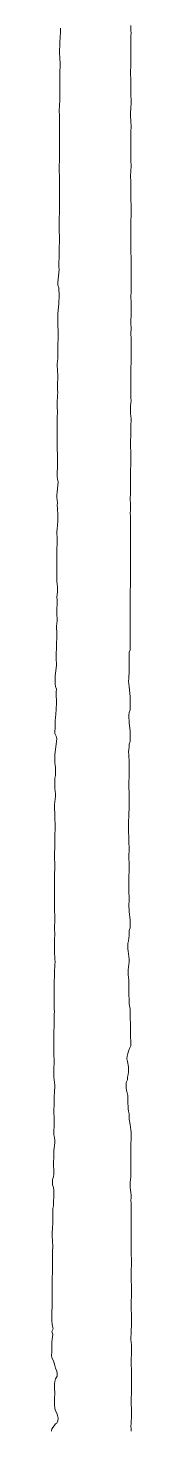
# Model space of a CAD drawing. Extents: x -16 to 11205, y -14909 to 147.
# Drawn here: x 8138 to 8168, y -2985 to -2451 of the extents above; entities that cross this region are included whole.
import ezdxf

# ---------------------------------------------------------------- set-up
doc = ezdxf.new("R2010")
doc.units = 0
doc.layers.get('0').update_dxf_attribs({"color": 1, "linetype": 'CONTINUOUS', "lineweight": 15, "true_color": 0xff0000})

msp = doc.modelspace()

# ---------------------------------------------------------------- linework, layer by layer
for p, q in [((8141.19, -2454.01), (8141.25, -2453.01)), ((8141.27, -2452), (8141.25, -2451)), ((8141.25, -2453.01), (8141.27, -2452)), ((8168.03, -2450), (8168.03, -2451)), ((8168.03, -2451), (8168.04, -2452)), ((8168.05, -2453), (8168.03, -2454)), ((8168.04, -2452), (8168.05, -2453)), ((8140.95, -2459), (8140.98, -2458)), ((8140.98, -2458), (8141.03, -2457)), ((8141.03, -2457), (8141.07, -2456)), ((8141.07, -2456), (8141.13, -2455.01)), ((8141.13, -2455.01), (8141.19, -2454.01)), ((8167.94, -2456), (8167.93, -2457)), ((8167.93, -2457), (8167.94, -2458)), ((8167.98, -2455), (8167.94, -2456)), ((8167.94, -2458), (8167.95, -2459)), ((8168.03, -2454), (8167.98, -2455)), ((8140.92, -2460), (8140.95, -2459)), ((8140.93, -2461), (8140.92, -2460)), ((8140.99, -2462), (8140.93, -2461)), ((8141.08, -2463), (8140.99, -2462)), ((8141.17, -2463.99), (8141.08, -2463)), ((8167.95, -2459), (8167.95, -2460)), ((8167.95, -2460), (8167.96, -2461)), ((8167.96, -2461), (8167.99, -2462)), ((8167.99, -2462), (8168.02, -2463)), ((8168.02, -2463), (8168.04, -2464)), ((8141.03, -2469), (8141.04, -2468)), ((8141.03, -2470), (8141.03, -2469)), ((8141.04, -2468), (8141.07, -2467)), ((8141.07, -2467), (8141.14, -2466)), ((8141.14, -2466), (8141.18, -2465)), ((8141.18, -2465), (8141.17, -2463.99)), ((8167.89, -2467), (8167.86, -2468)), ((8167.86, -2468), (8167.88, -2469)), ((8167.88, -2469), (8167.93, -2470)), ((8167.95, -2466), (8167.89, -2467)), ((8168.01, -2465), (8167.95, -2466)), ((8168.04, -2464), (8168.01, -2465)), ((8140.99, -2474), (8141, -2473)), ((8141, -2475), (8140.99, -2474)), ((8141, -2473), (8141.01, -2472)), ((8141.01, -2472), (8141.03, -2471)), ((8141.03, -2471), (8141.03, -2470)), ((8167.93, -2470), (8167.96, -2471)), ((8167.95, -2472), (8167.94, -2473)), ((8167.94, -2473), (8167.94, -2474)), ((8167.94, -2474), (8167.97, -2475)), ((8167.96, -2471), (8167.95, -2472)), ((8140.88, -2480.99), (8140.95, -2480)), ((8140.95, -2480), (8141.01, -2479)), ((8141.01, -2476), (8141, -2475)), ((8141.03, -2477), (8141.01, -2476)), ((8141.01, -2479), (8141.04, -2478)), ((8141.04, -2478), (8141.03, -2477)), ((8167.97, -2475), (8168, -2476)), ((8168, -2476), (8168.04, -2477)), ((8168.06, -2480), (8168.01, -2481)), ((8168.04, -2477), (8168.06, -2478)), ((8168.06, -2478), (8168.07, -2479)), ((8168.07, -2479), (8168.06, -2480)), ((8140.81, -2483), (8140.83, -2482)), ((8140.84, -2484), (8140.81, -2483)), ((8140.83, -2482), (8140.88, -2480.99)), ((8140.89, -2485), (8140.84, -2484)), ((8140.92, -2486), (8140.89, -2485)), ((8167.89, -2483), (8167.88, -2484)), ((8167.88, -2484), (8167.9, -2485)), ((8167.95, -2482), (8167.89, -2483)), ((8167.9, -2485), (8167.95, -2486)), ((8168.01, -2481), (8167.95, -2482)), ((8140.91, -2488), (8140.92, -2487)), ((8140.91, -2489), (8140.91, -2488)), ((8140.93, -2490), (8140.91, -2489)), ((8140.92, -2487), (8140.92, -2486)), ((8140.94, -2491), (8140.93, -2490)), ((8167.95, -2486), (8168.01, -2487)), ((8168.01, -2487), (8168.05, -2488)), ((8168.04, -2490), (8168.02, -2491)), ((8168.06, -2489), (8168.04, -2490)), ((8168.05, -2488), (8168.06, -2489)), ((8140.9, -2497), (8140.93, -2496)), ((8140.93, -2496), (8140.95, -2495)), ((8140.95, -2492), (8140.94, -2491)), ((8140.95, -2493), (8140.95, -2492)), ((8140.96, -2494), (8140.95, -2493)), ((8140.95, -2495), (8140.96, -2494)), ((8168, -2492), (8167.99, -2493)), ((8167.99, -2493), (8167.99, -2494)), ((8167.99, -2494), (8167.99, -2495)), ((8167.99, -2495), (8168, -2496)), ((8168.02, -2491), (8168, -2492)), ((8168, -2496), (8168.01, -2497)), ((8140.88, -2498), (8140.9, -2497)), ((8140.9, -2499), (8140.88, -2498)), ((8140.95, -2500), (8140.9, -2499)), ((8140.91, -2502), (8140.96, -2501)), ((8140.96, -2501), (8140.95, -2500)), ((8167.96, -2499), (8167.94, -2500)), ((8167.94, -2500), (8167.97, -2501)), ((8167.99, -2498), (8167.96, -2499)), ((8167.97, -2501), (8168.02, -2502)), ((8168.01, -2497), (8167.99, -2498)), ((8140.76, -2504), (8140.82, -2502.99)), ((8140.77, -2505), (8140.76, -2504)), ((8140.83, -2506), (8140.77, -2505)), ((8140.82, -2502.99), (8140.91, -2502)), ((8140.89, -2507), (8140.83, -2506)), ((8167.95, -2506), (8167.9, -2507)), ((8168.02, -2505), (8167.95, -2506)), ((8168.02, -2502), (8168.05, -2503)), ((8168.06, -2504), (8168.02, -2505)), ((8168.05, -2503), (8168.06, -2504)), ((8140.92, -2508), (8140.89, -2507)), ((8140.91, -2510), (8140.92, -2509)), ((8140.92, -2511), (8140.91, -2510)), ((8140.92, -2509), (8140.92, -2508)), ((8140.93, -2512), (8140.92, -2511)), ((8140.94, -2513), (8140.93, -2512)), ((8167.9, -2507), (8167.89, -2508)), ((8167.89, -2508), (8167.93, -2509)), ((8167.93, -2509), (8167.99, -2510)), ((8167.99, -2510), (8168.03, -2511)), ((8168.04, -2512), (8168.02, -2513)), ((8168.03, -2511), (8168.04, -2512)), ((8140.94, -2514), (8140.94, -2513)), ((8140.95, -2515), (8140.94, -2514)), ((8140.94, -2518), (8140.95, -2517)), ((8140.96, -2516), (8140.95, -2515)), ((8140.95, -2517), (8140.96, -2516)), ((8168, -2514), (8167.99, -2515)), ((8167.99, -2515), (8168, -2516)), ((8168.02, -2513), (8168, -2514)), ((8168, -2516), (8168.03, -2517)), ((8168.03, -2517), (8168.05, -2518)), ((8140.82, -2523), (8140.84, -2522)), ((8140.84, -2522), (8140.87, -2521)), ((8140.87, -2521), (8140.88, -2520)), ((8140.88, -2520), (8140.91, -2519)), ((8140.91, -2519), (8140.94, -2518)), ((8168.05, -2518), (8168.05, -2519)), ((8168.05, -2519), (8168.05, -2520)), ((8168.05, -2520), (8168.05, -2521)), ((8168.05, -2521), (8168.06, -2522)), ((8168.06, -2522), (8168.06, -2523)), ((8140.79, -2527), (8140.8, -2526)), ((8140.8, -2528), (8140.79, -2527)), ((8140.8, -2526), (8140.81, -2525)), ((8140.83, -2529), (8140.8, -2528)), ((8140.81, -2524), (8140.82, -2523)), ((8140.81, -2525), (8140.81, -2524)), ((8168.02, -2525), (8168.01, -2526)), ((8168.01, -2526), (8168.01, -2527)), ((8168.01, -2527), (8168.02, -2528)), ((8168.04, -2524), (8168.02, -2525)), ((8168.02, -2528), (8168.03, -2529)), ((8168.06, -2523), (8168.04, -2524)), ((8140.81, -2534), (8140.86, -2533)), ((8140.87, -2530), (8140.83, -2529)), ((8140.86, -2533), (8140.9, -2532)), ((8140.91, -2531), (8140.87, -2530)), ((8140.9, -2532), (8140.91, -2531)), ((8168.01, -2533), (8168, -2534)), ((8168.02, -2532), (8168.01, -2533)), ((8168.04, -2531), (8168.02, -2532)), ((8168.03, -2529), (8168.04, -2530)), ((8168.04, -2530), (8168.04, -2531)), ((8140.72, -2538.99), (8140.76, -2537.99)), ((8140.76, -2537.99), (8140.79, -2537)), ((8140.79, -2535), (8140.81, -2534)), ((8140.79, -2536), (8140.79, -2535)), ((8140.79, -2537), (8140.79, -2536)), ((8168, -2534), (8168.01, -2535)), ((8168.01, -2535), (8168.02, -2536)), ((8168.02, -2536), (8168.04, -2537)), ((8168.04, -2537), (8168.05, -2538)), ((8168.05, -2538), (8168.06, -2539)), ((8140.26, -2548), (8140.74, -2543)), ((8140.69, -2540), (8140.72, -2538.99)), ((8140.69, -2541), (8140.69, -2540)), ((8140.71, -2542), (8140.69, -2541)), ((8140.74, -2543), (8140.71, -2542)), ((8168.06, -2539), (8168.07, -2540)), ((8168.07, -2540), (8168.08, -2541)), ((8168.08, -2542), (8168.07, -2543)), ((8168.07, -2543), (8168.08, -2544)), ((8168.08, -2541), (8168.08, -2542)), ((8168.08, -2544), (8168.09, -2545)), ((8140.26, -2549), (8140.26, -2548)), ((8140.62, -2550.01), (8140.26, -2549)), ((8168.09, -2545), (8168.1, -2546)), ((8168.1, -2546), (8168.1, -2547)), ((8168.1, -2547), (8168.1, -2548)), ((8168.1, -2548), (8168.1, -2549)), ((8168.1, -2549), (8168.1, -2550)), ((8140.71, -2551.01), (8140.62, -2550.01)), ((8140.68, -2555), (8140.72, -2554)), ((8140.77, -2552.01), (8140.71, -2551.01)), ((8140.72, -2554), (8140.77, -2553)), ((8140.77, -2553), (8140.77, -2552.01)), ((8168.06, -2552), (8168.03, -2553)), ((8168.03, -2553), (8168.03, -2554)), ((8168.03, -2554), (8168.05, -2555)), ((8168.09, -2551), (8168.06, -2552)), ((8168.1, -2550), (8168.09, -2551)), ((8140.26, -2561.01), (8140.3, -2560.01)), ((8140.3, -2560.01), (8140.69, -2556)), ((8140.69, -2556), (8140.68, -2555)), ((8168.05, -2555), (8168.08, -2556)), ((8168.1, -2560), (8168.06, -2561)), ((8168.08, -2556), (8168.1, -2557)), ((8168.1, -2557), (8168.11, -2558)), ((8168.12, -2559), (8168.1, -2560)), ((8168.11, -2558), (8168.12, -2559)), ((8140.23, -2563), (8140.24, -2562)), ((8140.24, -2563.99), (8140.23, -2563)), ((8140.24, -2562), (8140.26, -2561.01)), ((8140.29, -2564.99), (8140.24, -2563.99)), ((8140.35, -2565.99), (8140.29, -2564.99)), ((8168.02, -2562), (8168.01, -2563)), ((8168.01, -2563), (8168.03, -2564)), ((8168.06, -2561), (8168.02, -2562)), ((8168.03, -2564), (8168.05, -2565)), ((8168.05, -2565), (8168.05, -2566)), ((8140.3, -2571.01), (8140.34, -2570.01)), ((8140.34, -2570.01), (8140.38, -2566.99)), ((8140.38, -2566.99), (8140.35, -2565.99)), ((8168.05, -2566), (8168.03, -2567)), ((8168.03, -2567), (8168.04, -2568)), ((8168.04, -2568), (8168.06, -2569)), ((8168.06, -2569), (8168.09, -2570)), ((8168.09, -2570), (8168.1, -2571)), ((8140.23, -2573), (8140.25, -2572.01)), ((8140.24, -2574), (8140.23, -2573)), ((8140.23, -2577.01), (8140.28, -2576.01)), ((8140.27, -2575), (8140.24, -2574)), ((8140.25, -2572.01), (8140.3, -2571.01)), ((8140.28, -2576.01), (8140.27, -2575)), ((8168.06, -2575), (8168.05, -2576)), ((8168.05, -2576), (8168.05, -2577)), ((8168.07, -2573), (8168.06, -2574)), ((8168.06, -2574), (8168.06, -2575)), ((8168.08, -2572), (8168.07, -2573)), ((8168.1, -2571), (8168.08, -2572)), ((8140.02, -2580), (8140.05, -2579)), ((8140.08, -2581), (8140.02, -2580)), ((8140.05, -2579), (8140.14, -2578.01)), ((8140.18, -2581.99), (8140.08, -2581)), ((8140.14, -2578.01), (8140.23, -2577.01)), ((8168.04, -2580), (8168.02, -2581)), ((8168.02, -2581), (8168.02, -2582)), ((8168.05, -2579), (8168.04, -2580)), ((8168.05, -2577), (8168.05, -2578)), ((8168.05, -2578), (8168.05, -2579)), ((8140.08, -2587), (8140.14, -2586)), ((8140.14, -2586), (8140.23, -2585.01)), ((8140.27, -2582.99), (8140.18, -2581.99)), ((8140.23, -2585.01), (8140.29, -2584)), ((8140.29, -2584), (8140.27, -2582.99)), ((8168.02, -2582), (8168.02, -2583)), ((8168.02, -2583), (8168.03, -2584)), ((8168.03, -2584), (8168.04, -2585)), ((8168.04, -2585), (8168.04, -2586)), ((8168.04, -2586), (8168.04, -2587)), ((8140, -2593), (8140.08, -2592)), ((8140.1, -2588), (8140.08, -2587)), ((8140.08, -2592), (8140.18, -2591.01)), ((8140.18, -2589), (8140.1, -2588)), ((8140.22, -2590), (8140.18, -2589)), ((8140.18, -2591.01), (8140.22, -2590)), ((8167.99, -2589), (8167.98, -2590)), ((8167.98, -2590), (8168, -2591)), ((8168.02, -2588), (8167.99, -2589)), ((8168, -2591), (8168.04, -2592)), ((8168.04, -2587), (8168.02, -2588)), ((8168.04, -2592), (8168.05, -2593)), ((8139.98, -2594), (8140, -2593)), ((8140.02, -2595), (8139.98, -2594)), ((8140.06, -2596), (8140.02, -2595)), ((8140.08, -2597), (8140.06, -2596)), ((8140.08, -2598), (8140.08, -2597)), ((8167.89, -2595), (8167.82, -2596)), ((8167.82, -2596), (8167.84, -2597)), ((8167.84, -2597), (8167.92, -2598)), ((8167.99, -2594), (8167.89, -2595)), ((8168.05, -2593), (8167.99, -2594)), ((8139.98, -2601), (8140.01, -2600)), ((8139.99, -2602), (8139.98, -2601)), ((8140, -2603), (8139.99, -2602)), ((8140.01, -2600), (8140.05, -2599)), ((8140.05, -2599), (8140.08, -2598)), ((8167.92, -2598), (8168.05, -2600)), ((8168.03, -2602), (8168, -2603)), ((8168.05, -2601), (8168.03, -2602)), ((8168.05, -2600), (8168.05, -2601)), ((8139.98, -2606), (8140, -2605)), ((8139.98, -2607), (8139.98, -2606)), ((8139.99, -2608), (8139.98, -2607)), ((8140.01, -2609), (8139.99, -2608)), ((8140.01, -2604), (8140, -2603)), ((8140, -2605), (8140.01, -2604)), ((8167.91, -2608), (8167.86, -2609)), ((8167.97, -2607), (8167.91, -2608)), ((8168, -2606), (8167.97, -2607)), ((8168, -2603), (8167.99, -2604)), ((8167.99, -2604), (8168, -2605)), ((8168, -2605), (8168, -2606)), ((8140.03, -2610), (8140.01, -2609)), ((8140.05, -2611), (8140.03, -2610)), ((8140.07, -2612), (8140.05, -2611)), ((8140.09, -2613), (8140.07, -2612)), ((8140.1, -2614), (8140.09, -2613)), ((8167.86, -2609), (8167.85, -2610)), ((8167.85, -2610), (8167.89, -2611)), ((8167.89, -2611), (8167.93, -2612)), ((8167.93, -2612), (8167.97, -2613)), ((8167.97, -2613), (8168, -2614)), ((8140.1, -2615), (8140.1, -2614)), ((8140.11, -2616), (8140.1, -2615)), ((8140.15, -2617), (8140.11, -2616)), ((8140.12, -2619), (8140.16, -2618)), ((8140.16, -2618), (8140.15, -2617)), ((8167.95, -2618), (8167.92, -2619)), ((8167.99, -2617), (8167.95, -2618)), ((8168.01, -2616), (8167.99, -2617)), ((8168, -2614), (8168.01, -2615)), ((8168.01, -2615), (8168.01, -2616)), ((8139.98, -2621), (8140.03, -2620)), ((8140.04, -2622), (8139.98, -2621)), ((8139.99, -2628), (8140.37, -2623.98)), ((8140.03, -2620), (8140.12, -2619)), ((8140.19, -2622.98), (8140.04, -2622)), ((8140.37, -2623.98), (8140.19, -2622.98)), ((8167.86, -2623), (8167.84, -2624)), ((8167.84, -2624), (8167.85, -2625)), ((8167.88, -2622), (8167.86, -2623)), ((8167.9, -2621), (8167.88, -2622)), ((8167.91, -2620), (8167.9, -2621)), ((8167.92, -2619), (8167.91, -2620)), ((8139.88, -2628.99), (8139.99, -2628)), ((8139.93, -2630), (8139.88, -2628.99)), ((8167.81, -2629), (8167.77, -2630)), ((8167.86, -2628), (8167.81, -2629)), ((8167.85, -2625), (8167.88, -2626)), ((8167.89, -2627), (8167.86, -2628)), ((8167.88, -2626), (8167.89, -2627)), ((8140.03, -2631), (8139.93, -2630)), ((8140.08, -2632), (8140.03, -2631)), ((8140.07, -2633), (8140.08, -2632)), ((8140.09, -2634), (8140.07, -2633)), ((8140.16, -2634.99), (8140.09, -2634)), ((8140.23, -2635.99), (8140.16, -2634.99)), ((8167.77, -2630), (8167.78, -2631)), ((8167.78, -2631), (8167.81, -2632)), ((8167.81, -2635), (8167.79, -2636)), ((8167.81, -2632), (8167.84, -2633)), ((8167.84, -2634), (8167.81, -2635)), ((8167.84, -2633), (8167.84, -2634)), ((8140.02, -2642), (8140.31, -2639.01)), ((8140.28, -2636.99), (8140.23, -2635.99)), ((8140.3, -2638), (8140.28, -2636.99)), ((8140.31, -2639.01), (8140.3, -2638)), ((8167.79, -2636), (8167.81, -2637)), ((8167.81, -2637), (8167.85, -2638)), ((8167.85, -2640), (8167.84, -2641)), ((8167.85, -2638), (8167.86, -2639)), ((8167.86, -2639), (8167.85, -2640)), ((8139.89, -2644), (8139.9, -2642.99)), ((8139.97, -2645), (8139.89, -2644)), ((8139.9, -2642.99), (8140.02, -2642)), ((8140.05, -2646), (8139.97, -2645)), ((8167.84, -2645), (8167.82, -2646)), ((8167.84, -2641), (8167.83, -2642)), ((8167.83, -2642), (8167.84, -2643)), ((8167.84, -2643), (8167.85, -2644)), ((8167.85, -2644), (8167.84, -2645)), ((8139.87, -2651), (8139.89, -2650)), ((8139.87, -2652), (8139.87, -2651)), ((8139.89, -2650), (8139.95, -2649)), ((8139.95, -2649), (8140.03, -2648)), ((8140.03, -2648), (8140.07, -2647)), ((8140.07, -2647), (8140.05, -2646)), ((8167.82, -2646), (8167.82, -2647)), ((8167.82, -2647), (8167.83, -2648)), ((8167.83, -2651), (8167.82, -2652)), ((8167.83, -2648), (8167.84, -2649)), ((8167.84, -2650), (8167.83, -2651)), ((8167.84, -2649), (8167.84, -2650)), ((8139.87, -2653), (8139.87, -2652)), ((8139.89, -2654), (8139.87, -2653)), ((8139.9, -2655), (8139.89, -2654)), ((8139.9, -2656), (8139.9, -2655)), ((8139.9, -2657), (8139.9, -2656)), ((8167.82, -2656), (8167.81, -2657)), ((8167.82, -2652), (8167.83, -2653)), ((8167.83, -2655), (8167.82, -2656)), ((8167.83, -2653), (8167.83, -2654)), ((8167.83, -2654), (8167.83, -2655)), ((8139.87, -2661), (8139.89, -2660)), ((8139.91, -2662), (8139.87, -2661)), ((8139.89, -2660), (8139.9, -2659)), ((8139.9, -2658), (8139.9, -2657)), ((8139.9, -2659), (8139.9, -2658)), ((8167.81, -2657), (8167.8, -2658)), ((8167.8, -2658), (8167.8, -2659)), ((8167.8, -2659), (8167.8, -2660)), ((8167.8, -2660), (8167.82, -2661)), ((8167.82, -2661), (8167.82, -2662)), ((8140.02, -2663), (8139.91, -2662)), ((8139.94, -2668), (8139.98, -2667)), ((8139.98, -2667), (8140.08, -2666)), ((8140.13, -2664), (8140.02, -2663)), ((8140.08, -2666), (8140.15, -2665)), ((8140.15, -2665), (8140.13, -2664)), ((8167.77, -2666), (8167.76, -2667)), ((8167.76, -2667), (8167.76, -2668)), ((8167.78, -2665), (8167.77, -2666)), ((8167.8, -2664), (8167.78, -2665)), ((8167.82, -2663), (8167.8, -2664)), ((8167.82, -2662), (8167.82, -2663)), ((8139.88, -2673), (8139.93, -2672)), ((8139.93, -2672), (8139.99, -2671)), ((8139.96, -2669), (8139.94, -2668)), ((8140, -2670), (8139.96, -2669)), ((8139.99, -2671), (8140, -2670)), ((8167.76, -2668), (8167.77, -2669)), ((8167.77, -2672), (8167.76, -2673)), ((8167.77, -2669), (8167.77, -2670)), ((8167.77, -2670), (8167.77, -2671)), ((8167.77, -2671), (8167.77, -2672)), ((8139.87, -2678), (8139.96, -2677)), ((8139.89, -2674), (8139.88, -2673)), ((8139.95, -2675), (8139.89, -2674)), ((8139.99, -2676), (8139.95, -2675)), ((8139.96, -2677), (8139.99, -2676)), ((8167.76, -2673), (8167.76, -2674)), ((8167.76, -2674), (8167.77, -2675)), ((8167.77, -2675), (8167.79, -2676)), ((8167.79, -2676), (8167.79, -2677)), ((8167.79, -2677), (8167.79, -2678)), ((8139.79, -2680), (8139.81, -2678.99)), ((8139.83, -2681), (8139.79, -2680)), ((8139.81, -2678.99), (8139.87, -2678)), ((8139.87, -2682), (8139.83, -2681)), ((8139.86, -2684), (8139.89, -2683)), ((8139.89, -2683), (8139.87, -2682)), ((8167.71, -2681.99), (8167.69, -2683)), ((8167.69, -2683), (8167.69, -2684)), ((8167.74, -2680.99), (8167.71, -2681.99)), ((8167.76, -2680), (8167.74, -2680.99)), ((8167.79, -2679), (8167.76, -2680)), ((8167.79, -2678), (8167.79, -2679)), ((8139.67, -2688.99), (8139.71, -2687.99)), ((8139.71, -2687.99), (8139.74, -2686.99)), ((8139.74, -2686.99), (8139.77, -2685.99)), ((8139.77, -2685.99), (8139.81, -2684.99)), ((8139.81, -2684.99), (8139.86, -2684)), ((8167.72, -2688), (8167.34, -2689.01)), ((8167.69, -2684), (8167.71, -2685)), ((8167.71, -2685), (8167.73, -2686)), ((8167.74, -2687), (8167.72, -2688)), ((8167.73, -2686), (8167.74, -2687)), ((8139.64, -2690), (8139.67, -2688.99)), ((8139.64, -2691), (8139.64, -2690)), ((8139.68, -2692.01), (8139.64, -2691)), ((8139.74, -2693), (8139.68, -2692.01)), ((8139.79, -2694), (8139.74, -2693)), ((8167.34, -2689.01), (8167.3, -2690)), ((8167.3, -2690), (8167.3, -2691)), ((8167.3, -2691), (8167.32, -2692)), ((8167.32, -2692), (8167.36, -2692.99)), ((8167.36, -2692.99), (8167.39, -2694)), ((8139.25, -2699), (8139.27, -2698.01)), ((8139.26, -2700), (8139.25, -2699)), ((8139.27, -2698.01), (8139.79, -2694)), ((8167.17, -2699), (8167.15, -2700)), ((8167.26, -2698.01), (8167.17, -2699)), ((8167.36, -2697.02), (8167.26, -2698.01)), ((8167.39, -2694), (8167.36, -2697.02)), ((8139.31, -2700.99), (8139.26, -2700)), ((8139.37, -2701.99), (8139.31, -2700.99)), ((8139.7, -2703.01), (8139.37, -2701.99)), ((8139.68, -2705.01), (8139.69, -2704.01)), ((8139.69, -2704.01), (8139.7, -2703.01)), ((8167.15, -2700), (8167.23, -2700.99)), ((8167.23, -2700.99), (8167.34, -2701.98)), ((8167.34, -2701.98), (8167.69, -2706)), ((8139.69, -2706), (8139.68, -2705.01)), ((8139.68, -2709.99), (8139.73, -2709)), ((8139.75, -2707), (8139.69, -2706)), ((8139.73, -2709), (8139.77, -2708)), ((8139.77, -2708), (8139.75, -2707)), ((8167.69, -2706), (8167.69, -2707)), ((8167.69, -2707), (8167.73, -2708)), ((8167.73, -2708), (8167.77, -2709)), ((8167.77, -2709), (8167.78, -2710)), ((8139.27, -2716.01), (8139.29, -2715.01)), ((8139.29, -2715.01), (8139.34, -2714.01)), ((8139.34, -2714.01), (8139.66, -2710.99)), ((8139.66, -2710.99), (8139.68, -2709.99)), ((8167.28, -2713.01), (8167.27, -2714)), ((8167.27, -2714), (8167.31, -2715)), ((8167.33, -2712.01), (8167.28, -2713.01)), ((8167.31, -2715), (8167.35, -2715.99)), ((8167.73, -2710.99), (8167.33, -2712.01)), ((8167.78, -2710), (8167.73, -2710.99)), ((8139.16, -2718.99), (8139.21, -2718)), ((8139.19, -2719.99), (8139.16, -2718.99)), ((8139.65, -2721.03), (8139.19, -2719.99)), ((8139.21, -2718), (8139.26, -2717.01)), ((8139.26, -2717.01), (8139.27, -2716.01)), ((8167.35, -2715.99), (8167.69, -2719)), ((8167.69, -2719), (8167.67, -2720)), ((8167.67, -2720), (8167.69, -2721)), ((8139.22, -2727.02), (8139.86, -2722.01)), ((8139.86, -2722.01), (8139.65, -2721.03)), ((8167.29, -2725.01), (8167.2, -2726.01)), ((8167.38, -2724.02), (8167.29, -2725.01)), ((8167.75, -2722.99), (8167.38, -2724.02)), ((8167.69, -2721), (8167.73, -2722)), ((8167.73, -2722), (8167.75, -2722.99)), ((8139.17, -2730), (8139.18, -2729)), ((8139.18, -2730.99), (8139.17, -2730)), ((8139.18, -2729), (8139.19, -2728.01)), ((8139.26, -2731.98), (8139.18, -2730.99)), ((8139.19, -2728.01), (8139.22, -2727.02)), ((8167.2, -2726.01), (8167.16, -2727)), ((8167.16, -2727), (8167.19, -2728)), ((8167.19, -2728), (8167.26, -2728.99)), ((8167.26, -2728.99), (8167.33, -2729.99)), ((8167.33, -2729.99), (8167.37, -2730.99)), ((8167.37, -2730.99), (8167.36, -2732)), ((8139.15, -2737.01), (8139.32, -2736.03)), ((8139.41, -2732.98), (8139.26, -2731.98)), ((8139.32, -2736.03), (8139.41, -2732.98)), ((8167.34, -2736.01), (8167.3, -2737.01)), ((8167.35, -2735.01), (8167.34, -2736.01)), ((8167.36, -2732), (8167.35, -2733)), ((8167.35, -2733), (8167.35, -2735.01)), ((8139.07, -2738), (8139.15, -2737.01)), ((8139.08, -2739), (8139.07, -2738)), ((8139.12, -2740), (8139.08, -2739)), ((8139.17, -2740.99), (8139.12, -2740)), ((8139.25, -2741.99), (8139.17, -2740.99)), ((8167.25, -2738.01), (8167.22, -2739)), ((8167.22, -2739), (8167.23, -2740)), ((8167.23, -2740), (8167.26, -2741)), ((8167.3, -2737.01), (8167.25, -2738.01)), ((8167.26, -2741), (8167.29, -2741.99)), ((8139, -2748), (8139.05, -2747)), ((8139.05, -2747), (8139.18, -2746.01)), ((8139.18, -2746.01), (8139.31, -2745.02)), ((8139.33, -2742.99), (8139.25, -2741.99)), ((8139.31, -2745.02), (8139.37, -2744.01)), ((8139.37, -2744.01), (8139.33, -2742.99)), ((8167.29, -2741.99), (8167.31, -2742.99)), ((8167.31, -2742.99), (8167.33, -2744)), ((8167.33, -2744), (8167.35, -2745)), ((8167.35, -2747.01), (8167.33, -2748.01)), ((8167.35, -2745), (8167.35, -2746)), ((8167.35, -2746), (8167.35, -2747.01)), ((8139.04, -2749), (8139, -2748)), ((8139.11, -2750), (8139.04, -2749)), ((8139.17, -2751), (8139.11, -2750)), ((8139.18, -2752), (8139.17, -2751)), ((8139.17, -2753), (8139.18, -2752)), ((8167.17, -2752.01), (8167.15, -2753.01)), ((8167.2, -2751.01), (8167.17, -2752.01)), ((8167.25, -2750.01), (8167.2, -2751.01)), ((8167.3, -2749.01), (8167.25, -2750.01)), ((8167.33, -2748.01), (8167.3, -2749.01)), ((8139.2, -2754), (8139.17, -2753)), ((8139.18, -2758), (8139.22, -2757)), ((8139.24, -2755), (8139.2, -2754)), ((8139.22, -2757), (8139.25, -2756)), ((8139.25, -2756), (8139.24, -2755)), ((8167.07, -2755), (8167.05, -2756)), ((8167.05, -2756), (8167.08, -2757)), ((8167.12, -2754), (8167.07, -2755)), ((8167.08, -2757), (8167.13, -2758)), ((8167.15, -2753.01), (8167.12, -2754)), ((8139.1, -2764), (8139.13, -2763)), ((8139.13, -2761), (8139.14, -2760)), ((8139.14, -2762), (8139.13, -2761)), ((8139.13, -2763), (8139.14, -2762)), ((8139.14, -2760), (8139.15, -2759)), ((8139.15, -2759), (8139.18, -2758)), ((8167.13, -2758), (8167.17, -2758.99)), ((8167.17, -2758.99), (8167.2, -2759.99)), ((8167.2, -2759.99), (8167.22, -2760.99)), ((8167.22, -2760.99), (8167.27, -2761.99)), ((8167.27, -2761.99), (8167.32, -2762.99)), ((8167.32, -2762.99), (8167.34, -2764)), ((8138.98, -2767), (8139, -2766)), ((8139.01, -2768), (8138.98, -2767)), ((8139, -2766), (8139.05, -2765)), ((8139.09, -2769), (8139.01, -2768)), ((8139.05, -2765), (8139.1, -2764)), ((8167.28, -2766), (8167.26, -2767)), ((8167.26, -2767), (8167.27, -2768)), ((8167.27, -2768), (8167.3, -2769)), ((8167.32, -2765), (8167.28, -2766)), ((8167.34, -2764), (8167.32, -2765)), ((8138.98, -2774), (8139, -2773)), ((8139, -2773), (8139.08, -2772)), ((8139.08, -2772), (8139.15, -2771)), ((8139.14, -2770), (8139.09, -2769)), ((8139.15, -2771), (8139.14, -2770)), ((8167.3, -2773.01), (8167.28, -2774.01)), ((8167.3, -2769), (8167.31, -2770)), ((8167.31, -2771), (8167.3, -2772)), ((8167.3, -2772), (8167.3, -2773.01)), ((8167.31, -2770), (8167.31, -2771)), ((8139.01, -2775), (8138.98, -2774)), ((8139, -2780), (8139.01, -2779)), ((8139.04, -2776), (8139.01, -2775)), ((8139.01, -2779), (8139.03, -2778)), ((8139.03, -2778), (8139.05, -2777)), ((8139.05, -2777), (8139.04, -2776)), ((8167.18, -2777), (8167.17, -2778)), ((8167.17, -2778), (8167.18, -2779)), ((8167.2, -2776), (8167.18, -2777)), ((8167.18, -2779), (8167.2, -2779.99)), ((8167.24, -2775.01), (8167.2, -2776)), ((8167.28, -2774.01), (8167.24, -2775.01)), ((8138.95, -2785), (8138.97, -2784)), ((8138.97, -2784), (8138.99, -2783)), ((8138.99, -2783), (8139, -2782)), ((8139, -2781), (8139, -2780)), ((8139, -2782), (8139, -2781)), ((8167.2, -2779.99), (8167.25, -2780.99)), ((8167.25, -2780.99), (8167.29, -2781.99)), ((8167.29, -2784), (8167.27, -2785)), ((8167.29, -2781.99), (8167.31, -2783)), ((8167.31, -2783), (8167.29, -2784)), ((8138.95, -2786), (8138.95, -2785)), ((8138.98, -2787), (8138.95, -2786)), ((8139.03, -2788), (8138.98, -2787)), ((8139.07, -2789), (8139.03, -2788)), ((8139.09, -2790), (8139.07, -2789)), ((8139.09, -2791), (8139.09, -2790)), ((8167.27, -2785), (8167.27, -2786)), ((8167.27, -2786), (8167.3, -2786.99)), ((8167.3, -2786.99), (8167.34, -2787.99)), ((8167.34, -2787.99), (8167.73, -2791)), ((8139.04, -2793), (8139.07, -2792)), ((8139.04, -2794), (8139.04, -2793)), ((8139.06, -2795), (8139.04, -2794)), ((8139.08, -2796), (8139.06, -2795)), ((8139.07, -2792), (8139.09, -2791)), ((8167.68, -2793.99), (8167.37, -2795.01)), ((8167.37, -2795.01), (8167.38, -2796.02)), ((8167.7, -2792), (8167.68, -2793)), ((8167.68, -2793), (8167.68, -2793.99)), ((8167.73, -2791), (8167.7, -2792)), ((8138.95, -2801), (8138.97, -2800)), ((8138.97, -2800), (8139, -2799)), ((8139, -2799), (8139.04, -2798)), ((8139.04, -2798), (8139.07, -2797)), ((8139.07, -2797), (8139.08, -2796)), ((8166.9, -2799.99), (8166.82, -2801)), ((8167.07, -2799.01), (8166.9, -2799.99)), ((8167.25, -2798.03), (8167.07, -2799.01)), ((8167.35, -2797.03), (8167.25, -2798.03)), ((8167.38, -2796.02), (8167.35, -2797.03)), ((8138.94, -2802), (8138.95, -2801)), ((8138.94, -2803), (8138.94, -2802)), ((8138.98, -2804), (8138.94, -2803)), ((8139.08, -2805), (8138.98, -2804)), ((8139.19, -2805.99), (8139.08, -2805)), ((8139.24, -2807), (8139.19, -2805.99)), ((8166.82, -2801), (8166.87, -2802)), ((8166.87, -2802), (8166.99, -2803)), ((8166.99, -2803), (8167.11, -2803.99)), ((8167.11, -2803.99), (8167.21, -2804.99)), ((8167.21, -2804.99), (8167.3, -2805.99)), ((8167.3, -2805.99), (8167.33, -2807.01)), ((8138.94, -2812), (8138.95, -2811)), ((8138.95, -2811), (8139, -2810)), ((8139, -2810), (8139.09, -2809.01)), ((8139.09, -2809.01), (8139.19, -2808.01)), ((8139.19, -2808.01), (8139.24, -2807)), ((8167.04, -2809), (8166.91, -2810)), ((8166.91, -2810), (8166.92, -2811)), ((8166.92, -2811), (8167.01, -2812)), ((8167.22, -2808.01), (8167.04, -2809)), ((8167.33, -2807.01), (8167.22, -2808.01)), ((8138.87, -2816), (8138.89, -2815)), ((8138.87, -2817), (8138.87, -2816)), ((8138.89, -2815), (8138.92, -2814)), ((8138.92, -2814), (8138.94, -2813)), ((8138.94, -2813), (8138.94, -2812)), ((8167.01, -2812), (8167.1, -2812.99)), ((8167.1, -2812.99), (8167.17, -2813.99)), ((8167.17, -2813.99), (8167.23, -2814.99)), ((8167.23, -2814.99), (8167.28, -2815.99)), ((8167.28, -2815.99), (8167.28, -2817)), ((8138.88, -2818), (8138.87, -2817)), ((8138.87, -2822), (8138.88, -2821)), ((8138.87, -2823), (8138.87, -2822)), ((8138.89, -2819), (8138.88, -2818)), ((8138.88, -2821), (8138.89, -2820)), ((8138.89, -2820), (8138.89, -2819)), ((8167.22, -2818), (8167.19, -2819)), ((8167.19, -2819), (8167.22, -2819.99)), ((8167.28, -2817), (8167.22, -2818)), ((8167.22, -2819.99), (8167.29, -2820.99)), ((8167.29, -2820.99), (8167.34, -2821.98)), ((8167.34, -2821.98), (8167.36, -2822.99)), ((8138.9, -2824), (8138.87, -2823)), ((8138.88, -2828), (8138.91, -2827)), ((8138.93, -2825), (8138.9, -2824)), ((8138.91, -2827), (8138.94, -2826)), ((8138.94, -2826), (8138.93, -2825)), ((8167.36, -2822.99), (8167.74, -2825.01)), ((8167.74, -2825.01), (8167.77, -2826.01)), ((8167.77, -2826.01), (8167.78, -2827.01)), ((8167.78, -2827.01), (8167.79, -2828)), ((8138.81, -2833), (8138.85, -2832)), ((8138.85, -2832), (8138.88, -2831)), ((8138.86, -2829), (8138.88, -2828)), ((8138.87, -2830), (8138.86, -2829)), ((8138.88, -2831), (8138.87, -2830)), ((8167.79, -2828), (8167.79, -2829)), ((8167.79, -2829), (8167.81, -2830)), ((8167.81, -2830), (8167.83, -2831)), ((8167.83, -2831), (8167.85, -2832)), ((8167.85, -2832), (8167.86, -2833)), ((8138.77, -2835), (8138.78, -2834)), ((8138.77, -2836), (8138.77, -2835)), ((8138.78, -2837), (8138.77, -2836)), ((8138.78, -2834), (8138.81, -2833)), ((8138.79, -2838), (8138.78, -2837)), ((8138.79, -2839), (8138.79, -2838)), ((8167.86, -2833), (8167.86, -2834)), ((8167.86, -2834), (8167.87, -2835)), ((8167.87, -2835), (8167.91, -2836)), ((8167.91, -2836), (8167.97, -2837)), ((8167.97, -2837), (8168.01, -2838)), ((8168.01, -2838), (8167.97, -2839)), ((8138.76, -2841), (8138.78, -2840)), ((8138.76, -2842), (8138.76, -2841)), ((8138.78, -2843), (8138.76, -2842)), ((8138.78, -2840), (8138.79, -2839)), ((8138.82, -2844), (8138.78, -2843)), ((8166.59, -2842.94), (8166.52, -2843.99)), ((8166.84, -2841.96), (8166.59, -2842.94)), ((8167.16, -2841.04), (8166.84, -2841.96)), ((8167.45, -2840.1), (8167.16, -2841.04)), ((8167.97, -2839), (8167.45, -2840.1)), ((8138.71, -2849), (8138.75, -2848)), ((8138.75, -2848), (8138.79, -2847)), ((8138.79, -2847), (8138.83, -2846)), ((8138.84, -2845), (8138.82, -2844)), ((8138.83, -2846), (8138.84, -2845)), ((8166.52, -2843.99), (8166.66, -2845.02)), ((8166.66, -2845.02), (8167.08, -2846.99)), ((8167.14, -2848), (8167.06, -2849)), ((8167.08, -2846.99), (8167.14, -2848)), ((8138.7, -2850.01), (8138.71, -2849)), ((8138.75, -2851.02), (8138.7, -2850.01)), ((8138.85, -2852.01), (8138.75, -2851.02)), ((8138.97, -2853), (8138.85, -2852.01)), ((8139.08, -2854), (8138.97, -2853)), ((8139.12, -2855), (8139.08, -2854)), ((8166.66, -2851.97), (8166.22, -2853.01)), ((8166.22, -2853.01), (8166.23, -2854)), ((8166.23, -2854), (8166.26, -2854.99)), ((8166.77, -2850.97), (8166.66, -2851.97)), ((8166.91, -2849.99), (8166.77, -2850.97)), ((8167.06, -2849), (8166.91, -2849.99)), ((8138.83, -2858.99), (8138.87, -2857.99)), ((8138.84, -2860), (8138.83, -2858.99)), ((8138.87, -2857.99), (8138.96, -2857)), ((8138.96, -2857), (8139.06, -2856)), ((8139.06, -2856), (8139.12, -2855)), ((8166.26, -2854.99), (8166.3, -2855.99)), ((8166.3, -2855.99), (8166.79, -2858.01)), ((8166.79, -2858.01), (8166.85, -2859.01)), ((8166.85, -2859.01), (8166.87, -2860.01)), ((8138.8, -2864), (8138.81, -2863)), ((8138.81, -2865), (8138.8, -2864)), ((8138.81, -2863), (8138.85, -2862)), ((8138.86, -2861), (8138.84, -2860)), ((8138.85, -2862), (8138.86, -2861)), ((8166.87, -2860.01), (8166.88, -2861.01)), ((8166.88, -2861.01), (8166.92, -2862.01)), ((8166.92, -2862.01), (8167.01, -2863)), ((8167.01, -2863), (8167.16, -2863.98)), ((8167.16, -2863.98), (8167.32, -2864.97)), ((8138.75, -2871), (8138.82, -2870)), ((8138.84, -2866), (8138.81, -2865)), ((8138.82, -2870), (8138.88, -2869)), ((8138.89, -2867), (8138.84, -2866)), ((8138.88, -2869), (8138.91, -2868)), ((8138.91, -2868), (8138.89, -2867)), ((8167.32, -2864.97), (8167.39, -2865.97)), ((8167.39, -2865.97), (8167.35, -2866.98)), ((8167.35, -2866.98), (8167.68, -2869.03)), ((8167.68, -2869.03), (8167.83, -2870.02)), ((8167.83, -2870.02), (8168.02, -2871)), ((8138.73, -2872.01), (8138.75, -2871)), ((8138.81, -2873.01), (8138.73, -2872.01)), ((8138.95, -2874), (8138.81, -2873.01)), ((8139.08, -2875), (8138.95, -2874)), ((8139.11, -2876), (8139.08, -2875)), ((8168.05, -2875), (8168.01, -2876)), ((8168.02, -2871), (8168.11, -2871.99)), ((8168.08, -2874), (8168.05, -2875)), ((8168.11, -2873), (8168.08, -2874)), ((8168.11, -2871.99), (8168.11, -2873)), ((8138.71, -2879.98), (8138.74, -2878.98)), ((8138.71, -2880.99), (8138.71, -2879.98)), ((8138.74, -2878.98), (8138.86, -2877.99)), ((8138.86, -2877.99), (8139.02, -2877)), ((8139.02, -2877), (8139.11, -2876)), ((8167.96, -2877), (8167.93, -2878)), ((8167.93, -2878), (8167.95, -2879)), ((8167.95, -2879), (8168, -2880)), ((8168.01, -2876), (8167.96, -2877)), ((8168, -2880), (8168.04, -2881)), ((8138.6, -2884), (8138.64, -2882.99)), ((8138.62, -2885), (8138.6, -2884)), ((8138.69, -2886), (8138.62, -2885)), ((8138.64, -2882.99), (8138.69, -2881.99)), ((8138.69, -2881.99), (8138.71, -2880.99)), ((8138.74, -2887), (8138.69, -2886)), ((8168.01, -2883), (8168, -2884)), ((8168, -2884), (8168, -2885)), ((8168, -2885), (8168.02, -2886)), ((8168.03, -2882), (8168.01, -2883)), ((8168.02, -2886), (8168.03, -2887)), ((8168.04, -2881), (8168.03, -2882)), ((8138.27, -2891), (8138.3, -2890.01)), ((8138.27, -2891.99), (8138.27, -2891)), ((8138.3, -2890.01), (8138.67, -2888.99)), ((8138.67, -2888.99), (8138.73, -2888)), ((8138.73, -2888), (8138.74, -2887)), ((8167.77, -2890.99), (8167.69, -2892)), ((8167.9, -2889.99), (8167.77, -2890.99)), ((8168, -2889), (8167.9, -2889.99)), ((8168.04, -2888), (8168, -2889)), ((8168.03, -2887), (8168.04, -2888)), ((8138.62, -2893.01), (8138.27, -2891.99)), ((8138.71, -2894.01), (8138.62, -2893.01)), ((8138.8, -2895), (8138.71, -2894.01)), ((8138.75, -2896.99), (8138.81, -2896)), ((8138.81, -2896), (8138.8, -2895)), ((8167.69, -2892), (8167.73, -2893.01)), ((8167.73, -2893.01), (8167.86, -2894.01)), ((8167.86, -2894.01), (8168, -2895)), ((8168, -2895), (8168.06, -2896)), ((8168.06, -2896), (8168.06, -2897)), ((8138.33, -2901), (8138.59, -2899.99)), ((8138.34, -2902), (8138.33, -2901)), ((8138.34, -2903), (8138.34, -2902)), ((8138.59, -2898.99), (8138.66, -2897.99)), ((8138.59, -2899.99), (8138.59, -2898.99)), ((8138.66, -2897.99), (8138.75, -2896.99)), ((8168.06, -2897), (8168.04, -2898)), ((8168.04, -2898), (8168.05, -2899)), ((8168.05, -2899), (8168.08, -2900)), ((8168.08, -2900), (8168.11, -2901)), ((8168.11, -2902), (8168.08, -2903)), ((8168.11, -2901), (8168.11, -2902)), ((8138.28, -2908.02), (8138.35, -2907.02)), ((8138.34, -2904), (8138.34, -2903)), ((8138.36, -2905.01), (8138.34, -2904)), ((8138.35, -2907.02), (8138.38, -2906.01)), ((8138.38, -2906.01), (8138.36, -2905.01)), ((8168.08, -2903), (8168.06, -2904)), ((8168.06, -2904), (8168.06, -2905)), ((8168.06, -2905), (8168.07, -2906)), ((8168.07, -2906), (8168.1, -2907)), ((8168.1, -2907), (8168.12, -2908)), ((8138.08, -2911), (8138.11, -2910)), ((8138.12, -2912), (8138.08, -2911)), ((8138.11, -2910), (8138.19, -2909.01)), ((8138.2, -2912.99), (8138.12, -2912)), ((8138.19, -2909.01), (8138.28, -2908.02)), ((8168.12, -2908), (8168.13, -2909)), ((8168.13, -2910), (8168.12, -2911)), ((8168.12, -2911), (8168.12, -2912)), ((8168.12, -2912), (8168.13, -2913)), ((8168.13, -2909), (8168.13, -2910)), ((8138.28, -2913.99), (8138.2, -2912.99)), ((8138.26, -2919), (8138.28, -2918)), ((8138.33, -2914.99), (8138.28, -2913.99)), ((8138.28, -2918), (8138.3, -2917)), ((8138.3, -2917), (8138.32, -2916)), ((8138.32, -2916), (8138.33, -2914.99)), ((8168.13, -2913), (8168.14, -2914)), ((8168.14, -2914), (8168.15, -2915)), ((8168.15, -2915), (8168.16, -2916)), ((8168.16, -2916), (8168.16, -2917)), ((8168.16, -2917), (8168.16, -2918)), ((8168.16, -2918), (8168.17, -2919)), ((8138.22, -2924), (8138.23, -2923)), ((8138.23, -2922), (8138.24, -2921)), ((8138.23, -2923), (8138.23, -2922)), ((8138.24, -2921), (8138.25, -2920)), ((8138.25, -2920), (8138.26, -2919)), ((8168.17, -2919), (8168.19, -2920)), ((8168.18, -2923), (8168.17, -2924)), ((8168.19, -2922), (8168.18, -2923)), ((8168.19, -2920), (8168.19, -2921)), ((8168.19, -2921), (8168.19, -2922)), ((8138.12, -2929), (8138.15, -2928)), ((8138.15, -2928), (8138.17, -2927)), ((8138.17, -2927), (8138.19, -2926)), ((8138.19, -2926), (8138.21, -2925)), ((8138.21, -2925), (8138.22, -2924)), ((8168.15, -2925), (8168.13, -2926)), ((8168.13, -2926), (8168.13, -2927)), ((8168.13, -2927), (8168.15, -2928)), ((8168.17, -2924), (8168.15, -2925)), ((8168.15, -2928), (8168.17, -2929)), ((8138.1, -2930), (8138.12, -2929)), ((8138.11, -2931), (8138.1, -2930)), ((8138.14, -2932), (8138.11, -2931)), ((8138.13, -2935), (8138.15, -2934)), ((8138.16, -2933), (8138.14, -2932)), ((8138.15, -2934), (8138.16, -2933)), ((8168.17, -2929), (8168.19, -2930)), ((8168.19, -2930), (8168.18, -2931)), ((8168.18, -2931), (8168.18, -2932)), ((8168.18, -2932), (8168.19, -2933)), ((8168.2, -2934), (8168.18, -2935)), ((8168.19, -2933), (8168.2, -2934)), ((8138.04, -2940), (8138.07, -2939)), ((8138.07, -2939), (8138.08, -2938)), ((8138.08, -2938), (8138.1, -2937)), ((8138.1, -2937), (8138.11, -2936)), ((8138.11, -2936), (8138.13, -2935)), ((8168.14, -2936), (8168.1, -2937)), ((8168.1, -2937), (8168.1, -2938)), ((8168.1, -2938), (8168.14, -2939)), ((8168.18, -2935), (8168.14, -2936)), ((8168.14, -2939), (8168.17, -2940)), ((8137.94, -2943), (8137.97, -2942)), ((8137.96, -2944), (8137.94, -2943)), ((8138.08, -2944.99), (8137.96, -2944)), ((8137.97, -2942), (8138.01, -2941)), ((8138.01, -2941), (8138.04, -2940)), ((8138.26, -2945.97), (8138.08, -2944.99)), ((8168.17, -2940), (8168.19, -2941)), ((8168.2, -2945), (8168.18, -2946)), ((8168.19, -2941), (8168.2, -2942)), ((8168.2, -2942), (8168.2, -2943)), ((8168.2, -2943), (8168.2, -2944)), ((8168.2, -2944), (8168.2, -2945)), ((8138, -2948), (8138.44, -2946.97)), ((8138.43, -2949.03), (8138, -2948)), ((8138.1, -2951.01), (8138.25, -2950.02)), ((8138.25, -2950.02), (8138.43, -2949.03)), ((8138.44, -2946.97), (8138.26, -2945.97)), ((8168.05, -2949), (8168.02, -2950)), ((8168.02, -2950), (8168.04, -2951)), ((8168.1, -2948), (8168.05, -2949)), ((8168.15, -2947.01), (8168.1, -2948)), ((8168.18, -2946), (8168.15, -2947.01)), ((8137.93, -2956), (8138, -2955)), ((8138, -2955), (8138.02, -2954)), ((8138.01, -2953), (8138.02, -2952)), ((8138.02, -2954), (8138.01, -2953)), ((8138.02, -2952), (8138.1, -2951.01)), ((8168.04, -2951), (8168.11, -2952)), ((8168.11, -2952), (8168.18, -2952.99)), ((8168.18, -2952.99), (8168.23, -2953.99)), ((8168.23, -2953.99), (8168.25, -2955)), ((8168.25, -2955), (8168.23, -2956)), ((8137.9, -2957.01), (8137.93, -2956)), ((8137.99, -2958), (8137.9, -2957.01)), ((8138.57, -2959.11), (8137.99, -2958)), ((8138.88, -2960.04), (8138.57, -2959.11)), ((8139.16, -2960.96), (8138.88, -2960.04)), ((8139.39, -2961.91), (8139.16, -2960.96)), ((8168.15, -2959), (8168.14, -2960)), ((8168.14, -2960), (8168.15, -2961)), ((8168.17, -2958), (8168.15, -2959)), ((8168.15, -2961), (8168.18, -2962)), ((8168.21, -2957), (8168.17, -2958)), ((8168.23, -2956), (8168.21, -2957)), ((8139.12, -2967.02), (8139.39, -2966.05)), ((8139.92, -2963.01), (8139.39, -2961.91)), ((8139.39, -2966.05), (8139.96, -2965)), ((8140.02, -2964), (8139.92, -2963.01)), ((8139.96, -2965), (8140.02, -2964)), ((8168.18, -2962), (8168.2, -2963)), ((8168.2, -2964), (8168.18, -2965)), ((8168.18, -2965), (8168.18, -2966)), ((8168.18, -2966), (8168.18, -2967)), ((8168.2, -2963), (8168.2, -2964)), ((8138.96, -2969), (8138.97, -2968)), ((8139.03, -2970), (8138.96, -2969)), ((8138.97, -2968), (8139.12, -2967.02)), ((8139.09, -2971), (8139.03, -2970)), ((8139.09, -2972), (8139.09, -2971)), ((8168.18, -2967), (8168.19, -2968)), ((8168.19, -2968), (8168.2, -2969)), ((8168.2, -2971), (8168.19, -2972)), ((8168.2, -2969), (8168.2, -2970)), ((8168.2, -2970), (8168.2, -2971)), ((8138.95, -2975), (8138.99, -2974)), ((8138.96, -2976), (8138.95, -2975)), ((8139.07, -2976.99), (8138.96, -2976)), ((8138.99, -2974), (8139.05, -2973)), ((8139.05, -2973), (8139.09, -2972)), ((8139.26, -2977.95), (8139.07, -2976.99)), ((8168.15, -2974), (8168.13, -2975)), ((8168.13, -2975), (8168.15, -2976)), ((8168.17, -2973), (8168.15, -2974)), ((8168.15, -2976), (8168.2, -2977)), ((8168.19, -2972), (8168.17, -2973)), ((8168.2, -2977), (8168.25, -2978)), ((8139.88, -2979.02), (8139.26, -2977.95)), ((8139.84, -2982.94), (8140.22, -2982.05)), ((8140.17, -2979.99), (8139.88, -2979.02)), ((8140.34, -2981.02), (8140.17, -2979.99)), ((8140.22, -2982.05), (8140.34, -2981.02)), ((8168.11, -2982), (8168.06, -2983)), ((8168.18, -2981.01), (8168.11, -2982)), ((8168.24, -2980.01), (8168.18, -2981.01)), ((8168.26, -2979), (8168.24, -2980.01)), ((8168.25, -2978), (8168.26, -2979)), ((8137.84, -2985.96), (8138.03, -2985.01)), ((8138.03, -2985.01), (8138.85, -2983.94)), ((8138.85, -2983.94), (8139.36, -2983.14)), ((8139.36, -2983.14), (8139.84, -2982.94)), ((8168.06, -2983), (8168.04, -2984)), ((8168.04, -2984), (8168.05, -2985)), ((8168.05, -2985), (8168.08, -2986))]:
    msp.add_line(p, q)

doc.saveas('drawing.dxf')
